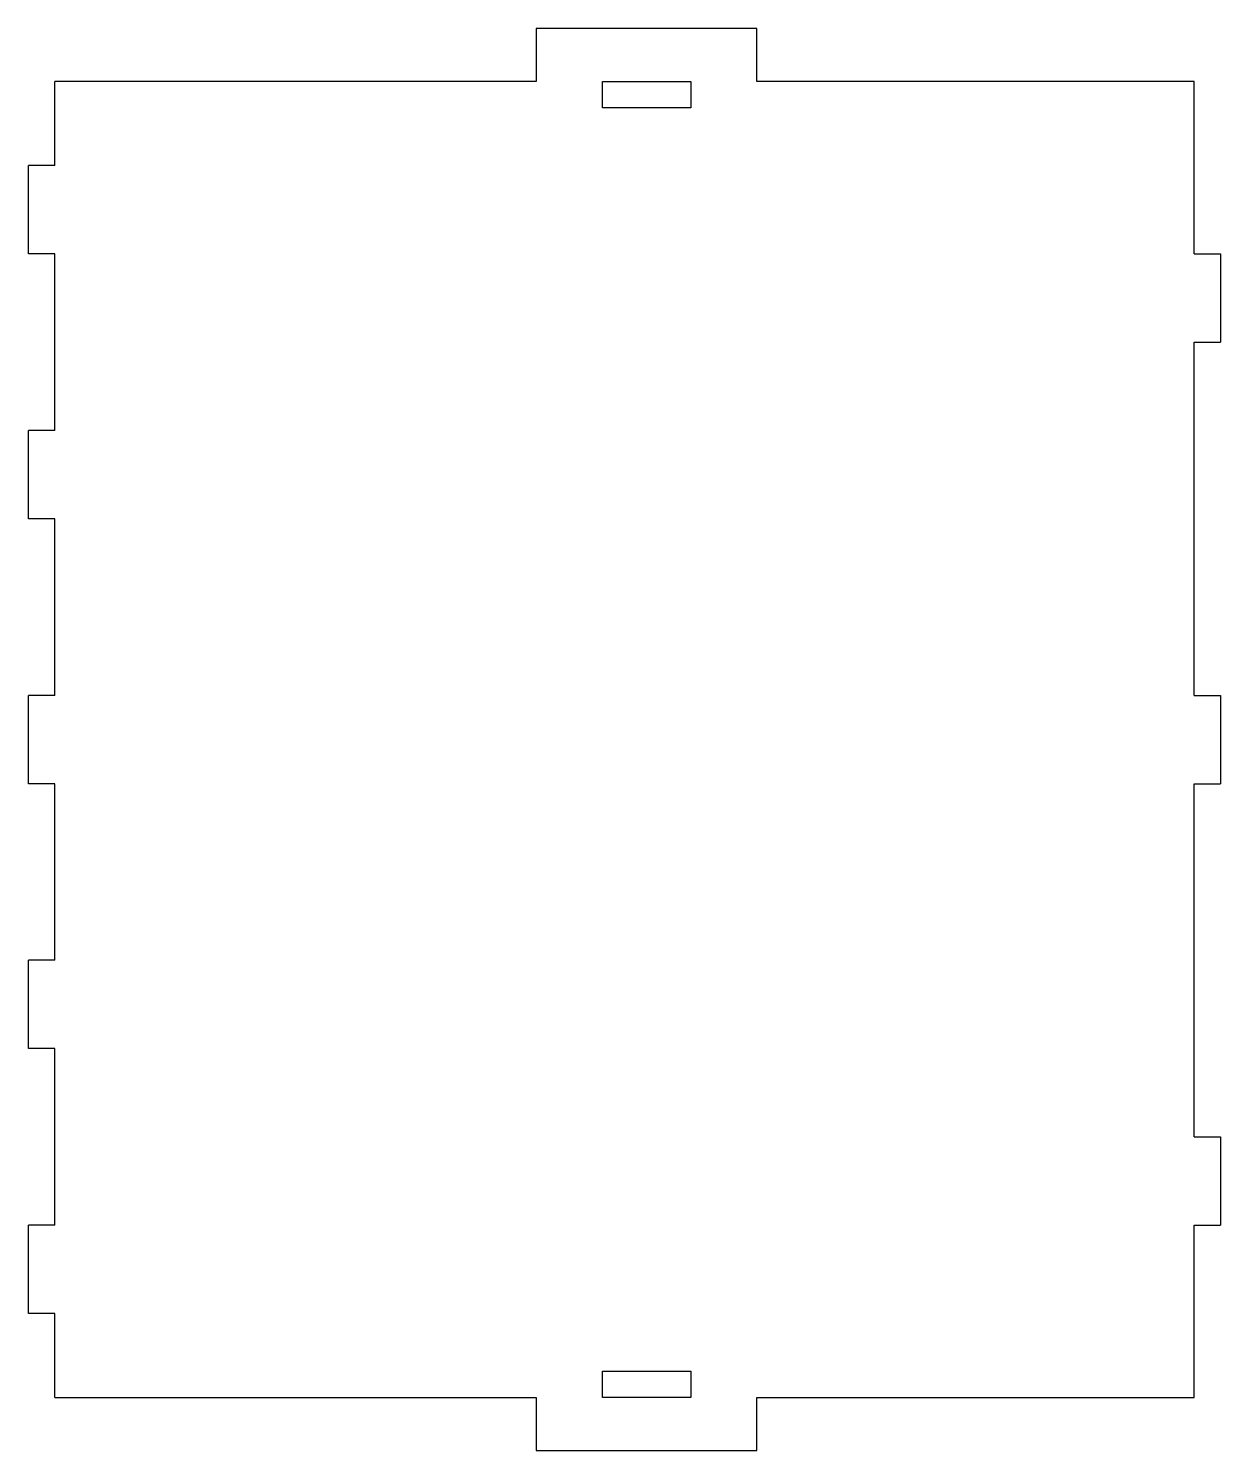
# Model space of a CAD drawing. Extents: x 214 to 349, y 188 to 349.
import ezdxf

# ---------------------------------------------------------------- set-up
doc = ezdxf.new("R2010")
doc.units = 0
doc.layers.get('0').update_dxf_attribs({"linetype": 'CONTINUOUS'})

msp = doc.modelspace()

# ---------------------------------------------------------------- linework, layer by layer
at = {"color": 7, "linetype": 'CONTINUOUS'}
for p, q in [((271.77, 349.05), (271.77, 343.05)), ((296.77, 349.05), (271.77, 349.05)), ((296.77, 343.05), (296.77, 349.05)), ((217.27, 333.55), (217.27, 343.05)), ((271.77, 343.05), (217.27, 343.05)), ((279.27, 343.05), (289.27, 343.05)), ((279.27, 340.05), (279.27, 343.05)), ((289.27, 343.05), (289.27, 340.05)), ((346.27, 343.05), (296.77, 343.05)), ((346.27, 323.55), (346.27, 343.05)), ((289.27, 340.05), (279.27, 340.05)), ((214.27, 323.55), (214.27, 333.55)), ((217.27, 333.55), (214.27, 333.55)), ((217.27, 323.55), (214.27, 323.55)), ((217.27, 303.55), (217.27, 323.55)), ((346.27, 323.55), (349.27, 323.55)), ((349.27, 323.55), (349.27, 313.55)), ((346.27, 313.55), (349.27, 313.55)), ((346.27, 273.55), (346.27, 313.55)), ((214.27, 293.55), (214.27, 303.55)), ((217.27, 303.55), (214.27, 303.55)), ((217.27, 293.55), (214.27, 293.55)), ((217.27, 273.55), (217.27, 293.55)), ((214.27, 263.55), (214.27, 273.55)), ((217.27, 273.55), (214.27, 273.55)), ((346.27, 273.55), (349.27, 273.55)), ((349.27, 273.55), (349.27, 263.55)), ((217.27, 263.55), (214.27, 263.55)), ((217.27, 243.55), (217.27, 263.55)), ((346.27, 263.55), (349.27, 263.55)), ((346.27, 223.55), (346.27, 263.55)), ((214.27, 233.55), (214.27, 243.55)), ((217.27, 243.55), (214.27, 243.55)), ((217.27, 233.55), (214.27, 233.55)), ((217.27, 213.55), (217.27, 233.55)), ((346.27, 223.55), (349.27, 223.55)), ((349.27, 223.55), (349.27, 213.55)), ((214.27, 203.55), (214.27, 213.55)), ((217.27, 213.55), (214.27, 213.55)), ((346.27, 213.55), (349.27, 213.55)), ((346.27, 194.05), (346.27, 213.55)), ((217.27, 203.55), (214.27, 203.55)), ((217.27, 194.05), (217.27, 203.55)), ((279.27, 197.05), (289.27, 197.05)), ((279.27, 194.05), (279.27, 197.05)), ((289.27, 197.05), (289.27, 194.05)), ((217.27, 194.05), (271.77, 194.05)), ((271.77, 194.05), (271.77, 188.05)), ((289.27, 194.05), (279.27, 194.05)), ((296.77, 194.05), (346.27, 194.05)), ((296.77, 188.05), (296.77, 194.05)), ((271.77, 188.05), (296.77, 188.05))]:
    msp.add_line(p, q, dxfattribs=at)

doc.saveas('drawing.dxf')
